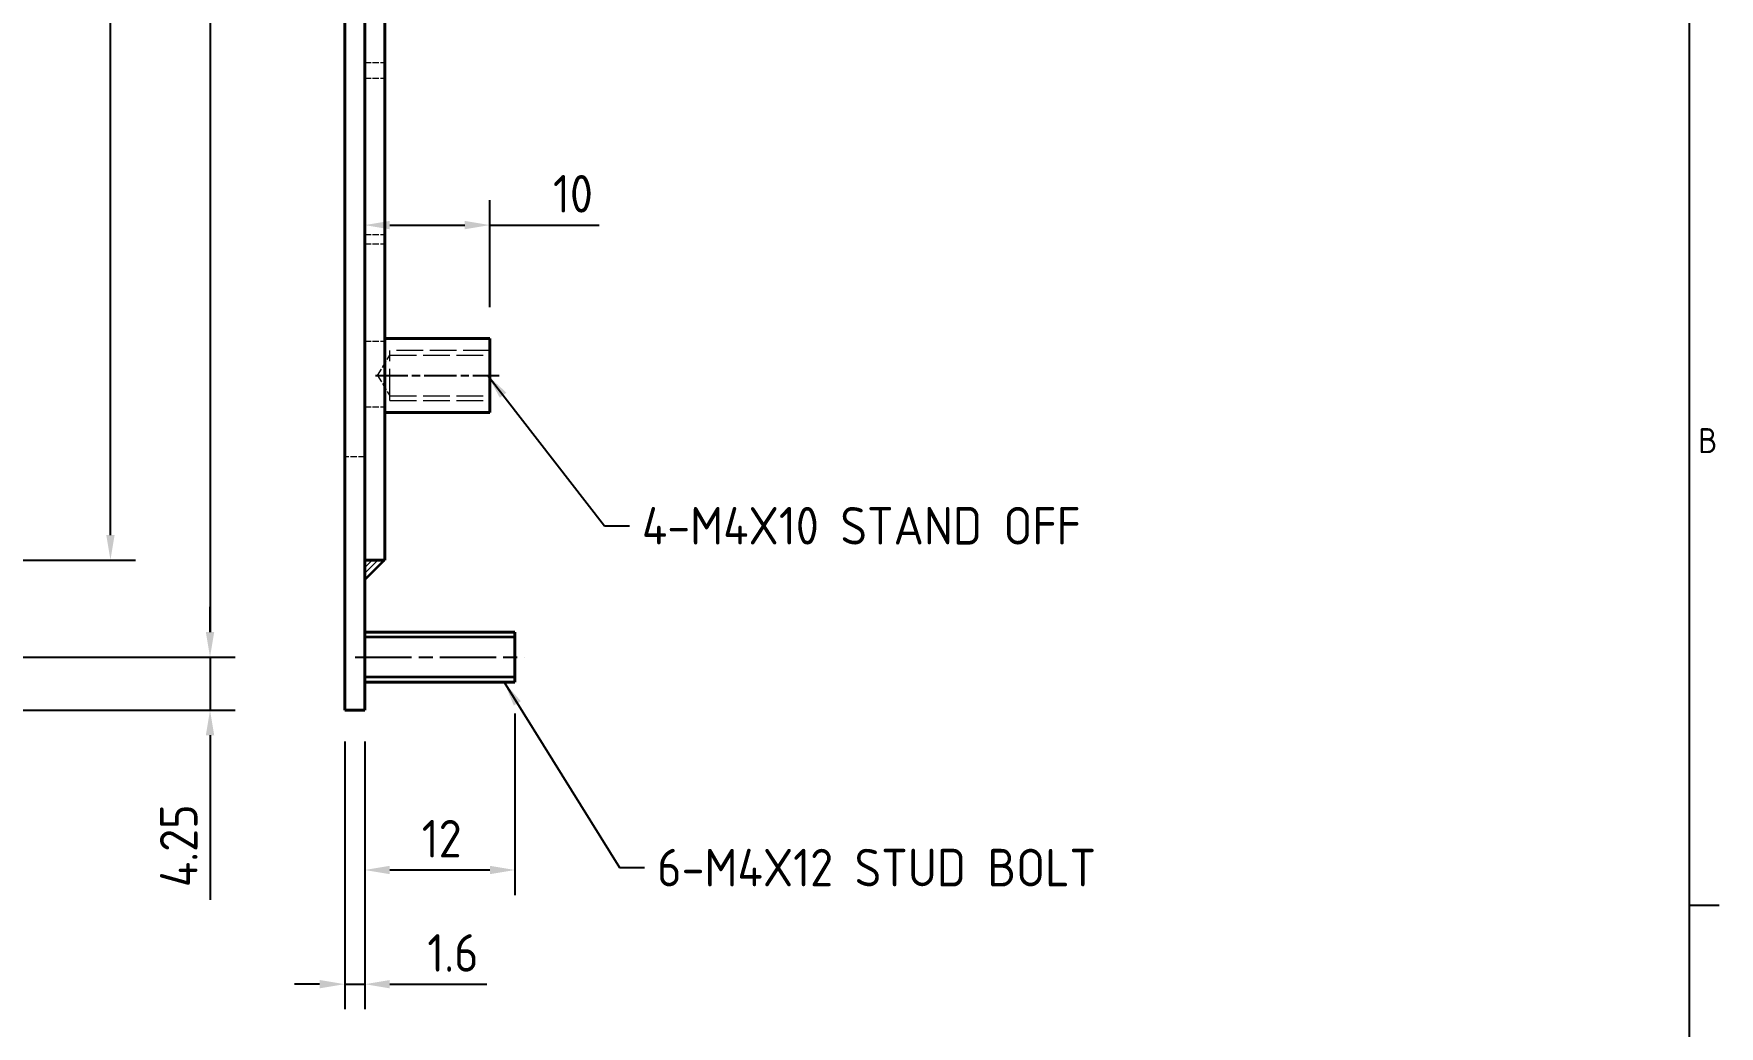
# Model space of a CAD drawing. Header units: millimetres. Extents: x 0 to 420, y 0 to 297.
# Drawn here: x 277.7 to 412.4, y 64.6 to 143.9 of the extents above; entities that cross this region are included whole.
import ezdxf

# ---------------------------------------------------------------- set-up
doc = ezdxf.new("R2010")
doc.units = ezdxf.units.MM
doc.linetypes.add('CHAIN', pattern=[0.35429999999999995, 0.2362, -0.0295, 0.0591, -0.0295])
doc.linetypes.add('DASHED', pattern=[0.2067, 0.1654, -0.0413])
doc.layers.get('0').update_dxf_attribs({"color": 3, "lineweight": 25})
for name, color, linetype, lineweight in [('가려진 것(ISO)', 2, 'DASHED', 18), ('가시적인 것(ISO)', 3, 'Continuous', 40), ('가시적인 좁은 것(ISO)', 3, 'Continuous', 35), ('경계(ISO)', 7, 'Continuous', 25), ('기호(ISO)', 5, 'Continuous', 25), ('스케치 형상(ISO)', 3, 'Continuous', 25), ('중심선(ISO)', 1, 'Continuous', 25), ('치수(ISO)', 2, 'Continuous', 25), ('해치(ISO)', 7, 'Continuous', 18)]:
    doc.layers.add(name, color=color, linetype=linetype, lineweight=lineweight)
doc.styles.add('문자 텍스트_PSTEK_POSCO', font='isocp.shx')
doc.styles.add('치수 텍스트_PSTEK_POSCO', font='isocp.shx')
doc.dimstyles.new('치수_PSTEK_POSCO', dxfattribs={"dimtxt": 3, "dimasz": 2, "dimexe": 2, "dimexo": 2.5, "dimgap": 1, "dimtad": 1, "dimrnd": 1e-08, "dimdsep": 46, "dimtxsty": '치수 텍스트_PSTEK_POSCO', "dimcen": 0.09, "dimdle": 10, "dimclrd": 7, "dimclre": 7, "dimclrt": 2, "dimadec": 1, "dimazin": 2, "dimtfac": 1, "dimtmove": 0, "dimatfit": 3, "dimfxl": 0, "dimtolj": 1, "dimlwd": -1, "dimlwe": -1, "dimarcsym": 0})
doc.dimstyles.new('치수_PSTEK_POSCO$7', dxfattribs={"dimtxt": 3, "dimasz": 2, "dimexe": 2, "dimexo": 2.5, "dimgap": 1, "dimtad": 1, "dimrnd": 1e-08, "dimdsep": 46, "dimtxsty": '치수 텍스트_PSTEK_POSCO', "dimcen": 0.09, "dimdle": 10, "dimclrd": 7, "dimclre": 7, "dimclrt": 2, "dimadec": 1, "dimazin": 2, "dimtfac": 1, "dimtmove": 0, "dimatfit": 3, "dimfxl": 0, "dimtolj": 1, "dimlwd": -1, "dimlwe": -1, "dimarcsym": 0})

# ---------------------------------------------------------------- blocks, each defined once
blk = doc.blocks.new('경계 Default Border')
at = {"layer": '경계(ISO)'}
blk.add_line((410, 74.25000190734863), (412.400016784668, 74.25000190734863), dxfattribs=at)
at = {"layer": '경계(ISO)', "flags": 128}
blk.add_lwpolyline([(10, 10), (10, 287.0000076293945), (410, 287.0000076293945), (410, 10), (10, 10)], dxfattribs=at)
at = {"layer": '경계(ISO)', "color": 2, "insert": (410.718846771929, 110.3559296629392), "char_height": 2.000000029802322, "attachment_point": 7, "style": '문자 텍스트_PSTEK_POSCO'}
blk.add_mtext('B', dxfattribs=at)
blk = doc.blocks.new('*D48')
at = {"layer": 'Defpoints', "color": 0, "transparency": 16777216}
for p in [(248.5401147233766, 201.3151162410434), (283.8571493826473, 201.3151162410434), (248.5401147233766, 101.8151162410434)]:
    blk.add_point(p, dxfattribs=at)
at = {"layer": '치수(ISO)', "color": 7, "transparency": 16777216}
for p, q in [((251.0401147233766, 201.3151162410434), (285.8571493826473, 201.3151162410434)), ((283.8571493826472, 103.8151162410434), (283.8571493826473, 199.3151162410434)), ((251.0401147233766, 101.8151162410434), (285.8571493826472, 101.8151162410434))]:
    blk.add_line(p, q, dxfattribs=at)
for points in [[(283.523816049314, 199.3151162410434), (284.1904827159806, 199.3151162410434), (283.8571493826473, 201.3151162410434)], [(283.5238160493139, 103.8151162410434), (284.1904827159805, 103.8151162410434), (283.8571493826472, 101.8151162410434)]]:
    blk.add_solid(points, dxfattribs=at)
at = {"layer": '치수(ISO)', "color": 2, "transparency": 16777216, "insert": (281.3571493826472, 148.2856106765901), "char_height": 3, "attachment_point": 4, "rotation": 90, "style": '치수 텍스트_PSTEK_POSCO'}
blk.add_mtext('\\A1;99.5', dxfattribs=at)
blk = doc.blocks.new('*D59')
at = {"layer": 'Defpoints', "color": 0, "transparency": 16777216}
for p in [(237.2901147233778, 209.0651162410435), (236.8721147233778, 94.06511624104346), (291.8130711150875, 94.06511624104344)]:
    blk.add_point(p, dxfattribs=at)
at = {"layer": '치수(ISO)', "color": 7, "transparency": 16777216}
for p, q in [((239.7901147233778, 209.0651162410435), (293.8130711150876, 209.0651162410435)), ((291.8130711150876, 207.0651162410435), (291.8130711150875, 96.06511624104344)), ((239.3721147233778, 94.06511624104346), (293.8130711150875, 94.06511624104344))]:
    blk.add_line(p, q, dxfattribs=at)
for points in [[(291.4797377817542, 207.0651162410435), (292.1464044484209, 207.0651162410435), (291.8130711150876, 209.0651162410435)], [(291.4797377817542, 96.06511624104344), (292.1464044484208, 96.06511624104344), (291.8130711150875, 94.06511624104344)]]:
    blk.add_solid(points, dxfattribs=at)
at = {"layer": '치수(ISO)', "color": 2, "transparency": 16777216, "insert": (289.3130711150875, 149.4029842066875), "char_height": 3, "attachment_point": 4, "rotation": 90, "style": '치수 텍스트_PSTEK_POSCO'}
blk.add_mtext('\\A1;115', dxfattribs=at)
blk = doc.blocks.new('*D61')
at = {"layer": 'Defpoints', "color": 0, "transparency": 16777216}
for p in [(236.8721147233778, 94.06511624104346), (253.7901147233778, 89.81511624104346), (291.8130711150875, 89.81511624104344)]:
    blk.add_point(p, dxfattribs=at)
at = {"layer": '치수(ISO)', "color": 7, "transparency": 16777216}
for p, q in [((291.8130711150875, 96.06511624104344), (291.8130711150875, 98.06511624104344)), ((239.3721147233778, 94.06511624104346), (293.8130711150875, 94.06511624104344)), ((291.8130711150875, 94.06511624104344), (291.8130711150875, 89.81511624104344)), ((256.2901147233778, 89.81511624104346), (293.8130711150875, 89.81511624104344)), ((291.8130711150875, 87.81511624104344), (291.8130711150875, 74.6798753453451))]:
    blk.add_line(p, q, dxfattribs=at)
for points in [[(291.4797377817542, 96.06511624104344), (292.1464044484208, 96.06511624104344), (291.8130711150875, 94.06511624104344)], [(291.4797377817542, 87.81511624104344), (292.1464044484208, 87.81511624104344), (291.8130711150875, 89.81511624104344)]]:
    blk.add_solid(points, dxfattribs=at)
at = {"layer": '치수(ISO)', "color": 2, "transparency": 16777216, "insert": (289.312775839497, 75.67987534534515), "char_height": 3, "attachment_point": 4, "rotation": 90, "style": '치수 텍스트_PSTEK_POSCO'}
blk.add_mtext('\\A1;4.25', dxfattribs=at)
blk = doc.blocks.new('*D66')
at = {"layer": 'Defpoints', "color": 0, "transparency": 16777216}
for p in [(316.1704566082819, 92.06511624104344), (304.1704566082883, 89.81511624104346), (316.1704566082819, 77.05437412496198)]:
    blk.add_point(p, dxfattribs=at)
at = {"layer": '치수(ISO)', "color": 7, "transparency": 16777216}
for p, q in [((316.1704566082819, 89.56511624104344), (316.1704566082819, 75.05437412496198)), ((304.1704566082883, 87.31511624104346), (304.1704566082883, 75.05437412496198)), ((306.1704566082883, 77.05437412496198), (314.1704566082819, 77.05437412496198))]:
    blk.add_line(p, q, dxfattribs=at)
for points in [[(306.1704566082883, 77.38770745829531), (306.1704566082883, 76.72104079162865), (304.1704566082883, 77.05437412496198)], [(314.1704566082819, 77.38770745829531), (314.1704566082819, 76.72104079162865), (316.1704566082819, 77.05437412496198)]]:
    blk.add_solid(points, dxfattribs=at)
at = {"layer": '치수(ISO)', "color": 2, "transparency": 16777216, "insert": (308.730368025608, 79.55466940055253), "char_height": 3, "attachment_point": 4, "style": '치수 텍스트_PSTEK_POSCO'}
blk.add_mtext('\\A1;12', dxfattribs=at)
blk = doc.blocks.new('*D67')
at = {"layer": 'Defpoints', "color": 0, "transparency": 16777216}
for p in [(304.1704566082886, 129.5151162410434), (314.1704566082773, 128.5749546251483), (314.1704566082773, 119.5151162410434)]:
    blk.add_point(p, dxfattribs=at)
at = {"layer": '치수(ISO)', "color": 7, "transparency": 16777216}
for p, q in [((314.1704566082773, 122.0151162410434), (314.1704566082773, 130.5749546251483)), ((306.1704566082886, 128.5749546251483), (312.1704566082773, 128.5749546251483)), ((314.1704566082773, 128.5749546251483), (322.9155055533068, 128.5749546251483))]:
    blk.add_line(p, q, dxfattribs=at)
for points in [[(306.1704566082886, 128.9082879584816), (306.1704566082886, 128.2416212918149), (304.1704566082886, 128.5749546251483)], [(312.1704566082773, 128.9082879584816), (312.1704566082773, 128.2416212918149), (314.1704566082773, 128.5749546251483)]]:
    blk.add_solid(points, dxfattribs=at)
at = {"layer": '치수(ISO)', "color": 2, "transparency": 16777216, "insert": (319.2131433485824, 131.0749546251483), "char_height": 3, "attachment_point": 4, "style": '치수 텍스트_PSTEK_POSCO'}
blk.add_mtext('\\A1;10', dxfattribs=at)
blk = doc.blocks.new('*D68')
at = {"layer": 'Defpoints', "color": 0, "transparency": 16777216}
for p in [(302.5704566082883, 89.81511624104346), (304.1704566082883, 89.81511624104346), (304.1704566082883, 67.93147274698578)]:
    blk.add_point(p, dxfattribs=at)
at = {"layer": '치수(ISO)', "color": 7, "transparency": 16777216}
for p, q in [((302.5704566082883, 87.31511624104346), (302.5704566082883, 65.93147274698578)), ((304.1704566082883, 87.31511624104346), (304.1704566082883, 65.93147274698578)), ((300.5704566082883, 67.93147274698578), (298.5704566082883, 67.93147274698578)), ((302.5704566082883, 67.93147274698578), (304.1704566082883, 67.93147274698578)), ((306.1704566082883, 67.93147274698578), (313.9192755059261, 67.93147274698578))]:
    blk.add_line(p, q, dxfattribs=at)
for points in [[(300.5704566082883, 68.2648060803191), (300.5704566082883, 67.59813941365245), (302.5704566082883, 67.93147274698578)], [(306.1704566082883, 68.2648060803191), (306.1704566082883, 67.59813941365245), (304.1704566082883, 67.93147274698578)]]:
    blk.add_solid(points, dxfattribs=at)
at = {"layer": '치수(ISO)', "color": 2, "transparency": 16777216, "insert": (309.1704566082883, 70.43147274698578), "char_height": 3, "attachment_point": 4, "style": '치수 텍스트_PSTEK_POSCO'}
blk.add_mtext('\\A1;1.6', dxfattribs=at)

msp = doc.modelspace()

# ---------------------------------------------------------------- hatches: boundary and pattern name
at = {"layer": '해치(ISO)'}
h = msp.add_hatch(dxfattribs=at)
h.set_pattern_fill('ANSI31', color=256, scale=2.54, style=0)
h.set_pattern_definition([(45, (0, 0), (-0.2245064030267288, 0.2245064030267288), [])])
h.paths.add_polyline_path([(304.1704566082864, 101.8151162410434), (304.1704566082886, 100.2151162410434), (305.7704566082865, 101.8151162410434)])

# ---------------------------------------------------------------- linework, layer by layer
at = {"layer": '가려진 것(ISO)', "ltscale": 3.047414541244507}
for p, q in [((304.1704566082606, 141.5651162410436), (305.7704566082605, 141.5651162410436)), ((304.1704566082692, 140.3151162410434), (305.7704566082692, 140.3151162410434)), ((304.1704566082839, 127.8151162410434), (305.7704566082838, 127.8151162410434)), ((304.1704566082604, 127.0651162410434), (305.7704566082604, 127.0651162410434)), ((304.1704566082692, 119.3151162410434), (305.7704566082692, 119.3151162410434)), ((304.1704566082604, 114.0651162410434), (305.7704566082604, 114.0651162410434)), ((304.1704566082856, 110.0651162410435), (302.5704566082856, 110.0651162410435))]:
    msp.add_line(p, q, dxfattribs=at)
at = {"layer": '가려진 것(ISO)', "ltscale": 12.90114498138428}
for p, q in [((314.1704566082773, 118.5651162410434), (306.1704566082773, 118.5651162410434)), ((306.1704566082773, 118.1861162410434), (314.1704566082773, 118.1861162410434)), ((306.1704566082773, 114.9441162410434), (314.1704566082773, 114.9441162410434)), ((306.1704566082773, 114.5651162410434), (314.1704566082773, 114.5651162410434))]:
    msp.add_line(p, q, dxfattribs=at)
at = {"layer": '가려진 것(ISO)', "ltscale": 15.19880294799805}
msp.add_line((306.1704566082773, 114.5651162410434), (306.1704566082773, 118.5651162410434), dxfattribs=at)
at = {"layer": '가려진 것(ISO)', "ltscale": 3.601896047592163}
for q in [(306.1704566082773, 118.1861162410434), (306.1704566082773, 114.9441162410434)]:
    msp.add_line((305.1964615448337, 116.5651162410434), q, dxfattribs=at)
at = {"layer": '가시적인 것(ISO)'}
for p, q in [((302.5704566082886, 91.81511624104346), (302.5704566082886, 211.3151162410435)), ((304.1704566082886, 211.3151162410435), (304.1704566082886, 91.81511624104346)), ((305.7704566082865, 201.3151162410434), (305.7704566082865, 101.8151162410434)), ((305.7704566082281, 142.1151162410325), (305.7804566082281, 142.1151162410325)), ((305.7804566082281, 142.1151162410325), (305.7804566082281, 132.1151162410325)), ((305.7704566082311, 132.1151162410334), (305.7804566082311, 132.1151162410334)), ((305.7704566082311, 132.0151162410245), (305.7804566082311, 132.0151162410245)), ((305.7804566082311, 132.1151162410334), (305.7804566082311, 132.0151162410245)), ((305.7704566082773, 119.5151162410434), (314.1704566082773, 119.5151162410434)), ((314.1704566082773, 119.5151162410434), (314.1704566082773, 113.6151162410434)), ((305.7704566082773, 113.6151162410434), (314.1704566082773, 113.6151162410434)), ((304.1704566082864, 101.8151162410434), (305.7704566082865, 101.8151162410434)), ((304.1704566082819, 96.06511624104346), (316.1704566082819, 96.06511624104346)), ((316.1704566082819, 92.06511624104344), (316.1704566082819, 96.06511624104346)), ((302.570456608288, 89.81511624104346), (302.5704566082886, 91.81511624104346)), ((304.1704566082819, 92.06511624104344), (316.1704566082819, 92.06511624104344)), ((304.1704566082886, 91.81511624104346), (304.170456608288, 89.81511624104346)), ((302.570456608288, 89.81511624104346), (304.170456608288, 89.81511624104346))]:
    msp.add_line(p, q, dxfattribs=at)
at = {"layer": '가시적인 좁은 것(ISO)'}
for p, q in [((316.1704566082819, 95.64711624104345), (304.1704566082819, 95.64711624104345)), ((304.1704566082819, 92.48311624104346), (316.1704566082819, 92.48311624104346))]:
    msp.add_line(p, q, dxfattribs=at)
at = {"layer": '스케치 형상(ISO)'}
for p, q in [((305.7704566082865, 101.8151162410434), (304.1704566082864, 101.8151162410434)), ((304.1704566082864, 101.8151162410434), (304.1704566082886, 100.2151162410434)), ((304.1704566082886, 100.2151162410434), (305.7704566082864, 101.8151162410434))]:
    msp.add_line(p, q, dxfattribs=at)
at = {"layer": '중심선(ISO)', "linetype": 'CHAIN', "ltscale": 11.00085353851318}
msp.add_line((305.0204566082773, 116.5651162410434), (314.9204566082773, 116.5651162410434), dxfattribs=at)
at = {"layer": '중심선(ISO)', "linetype": 'CHAIN', "ltscale": 19.05165100097656}
msp.add_line((303.4204566082819, 94.06511624104347), (316.9204566082819, 94.06511624104347), dxfattribs=at)

# ---------------------------------------------------------------- block references
msp.add_blockref('경계 Default Border', (0, 0))

# ---------------------------------------------------------------- texts
at = {"layer": '기호(ISO)', "color": 2, "char_height": 3.00000011920929, "attachment_point": 4, "style": '치수 텍스트_PSTEK_POSCO'}
for s, insert, width in [('{\\fISOCP|b0|i0;\\H3.0000;4-M4X10 STAND OFF}', (326.3178829941377, 104.5523055386444), 41.34565353393555), ('{\\fISOCP|b0|i0;\\H3.0000;6-M4X12 STUD BOLT}', (327.5356660800326, 77.24680717851511), 41.01311206817627)]:
    msp.add_mtext(s, dxfattribs=dict(at, insert=insert, width=width))

# ---------------------------------------------------------------- dimensions: what is measured, and where the dimension line sits
at = {"layer": '치수(ISO)', "color": 7}
for base, p1, p2, angle, override, picture, middle in [((291.8130711150875, 94.06511624104344), (237.2901147233778, 209.0651162410435), (236.8721147233778, 94.06511624104346), 90, {"dimdec": 2, "dimtp": 0, "dimtm": -0, "dimtdec": 2, "dimtofl": 0, "dimatfit": 1}, '*D59', (291.8130711150875, 151.5651162410435)), ((283.8571493826473, 201.3151162410434), (248.5401147233766, 101.8151162410434), (248.5401147233766, 201.3151162410434), 90, {"dimdec": 2, "dimtp": 0, "dimtm": -0, "dimtdec": 2, "dimtofl": 0, "dimatfit": 1}, '*D48', (283.8571493826472, 151.5651162410434)), ((314.1704566082773, 128.5749546251483), (304.1704566082886, 129.5151162410434), (314.1704566082773, 119.5151162410434), 180, {"dimdec": 2, "dimse1": 1, "dimtp": 0, "dimtm": -0, "dimtdec": 2, "dimtofl": 0, "dimatfit": 2}, '*D67', (320.5643244509446, 128.5749546251483)), ((291.8130711150875, 89.81511624104344), (236.8721147233778, 94.06511624104346), (253.7901147233778, 89.81511624104346), 90, {"dimdec": 2, "dimtp": 0, "dimtm": -0, "dimtdec": 2, "dimtofl": 1, "dimatfit": 1}, '*D61', (291.8130711150875, 79.04200737970112))]:
    dim = msp.add_linear_dim(base=base, p1=p1, p2=p2, angle=angle, dimstyle='치수_PSTEK_POSCO', override=override, dxfattribs=at)
    dim.commit()
    dim.dimension.update_dxf_attribs({"geometry": picture, "text_midpoint": middle, "dimtype": 160})
for base, p1, p2, override, picture, middle in [((316.1704566082819, 77.05437412496198), (304.1704566082883, 89.81511624104346), (316.1704566082819, 92.06511624104344), {"dimdec": 2, "dimtp": 0, "dimtm": -0, "dimtdec": 2, "dimtofl": 0, "dimatfit": 1}, '*D66', (310.1704566082851, 77.05437412496198)), ((304.1704566082883, 67.93147274698578), (302.5704566082883, 89.81511624104346), (304.1704566082883, 89.81511624104346), {"dimdec": 2, "dimtp": 0, "dimtm": -0, "dimtdec": 2, "dimtofl": 1, "dimatfit": 1}, '*D68', (311.0448660571072, 67.93147274698578))]:
    dim = msp.add_linear_dim(base=base, p1=p1, p2=p2, dimstyle='치수_PSTEK_POSCO', override=override, dxfattribs=at)
    dim.commit()
    dim.dimension.update_dxf_attribs({"geometry": picture, "text_midpoint": middle, "dimtype": 160})

# ---------------------------------------------------------------- leaders
at = {"layer": '기호(ISO)', "color": 7, "annotation_type": 0, "has_hookline": 1, "hookline_direction": 0}
for points, text_width in [([(314.0032788370592, 116.5651162410434), (323.3178829941377, 104.5523055386444), (325.3178829941377, 104.5523055386444)], 40.38357110886136), ([(315.3055049635797, 92.06511624104346), (324.5356660800326, 77.24680717851511), (326.5356660800326, 77.24680717851511)], 40.03993886295939)]:
    msp.add_leader(points, dimstyle='치수_PSTEK_POSCO$7', override={"dimtad": 0}, dxfattribs=dict(at, text_width=text_width))

doc.saveas('drawing.dxf')
